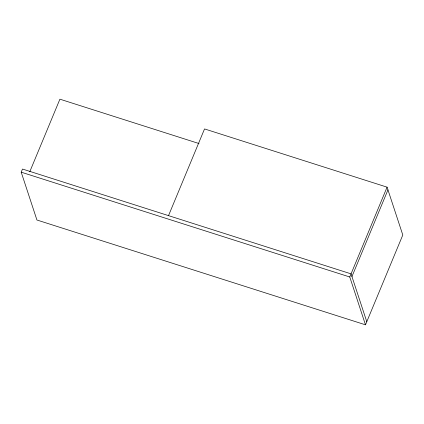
<?xml version="1.0" encoding="UTF-8"?>
<svg xmlns="http://www.w3.org/2000/svg" width="424" height="424" viewBox="0 0 424 424"><rect width="100%" height="100%" fill="white"/><g stroke="black" fill="none" stroke-linecap="round" stroke-linejoin="round"><path stroke-width="0.64" d="M168.524 215.631L204.538 128.928L387.07 187.159L402.8 235.002L365.493 324.821L36.93 220.008L21.2 172.171L22.499 169.049L351.056 273.862L366.786 321.705M29.754 171.789L59.911 99.179L199.015 143.551M365.493 324.821L349.763 276.983L387.07 187.159M351.947 276.57L387.96 189.867M21.2 172.171L349.763 276.983"/></g></svg>
